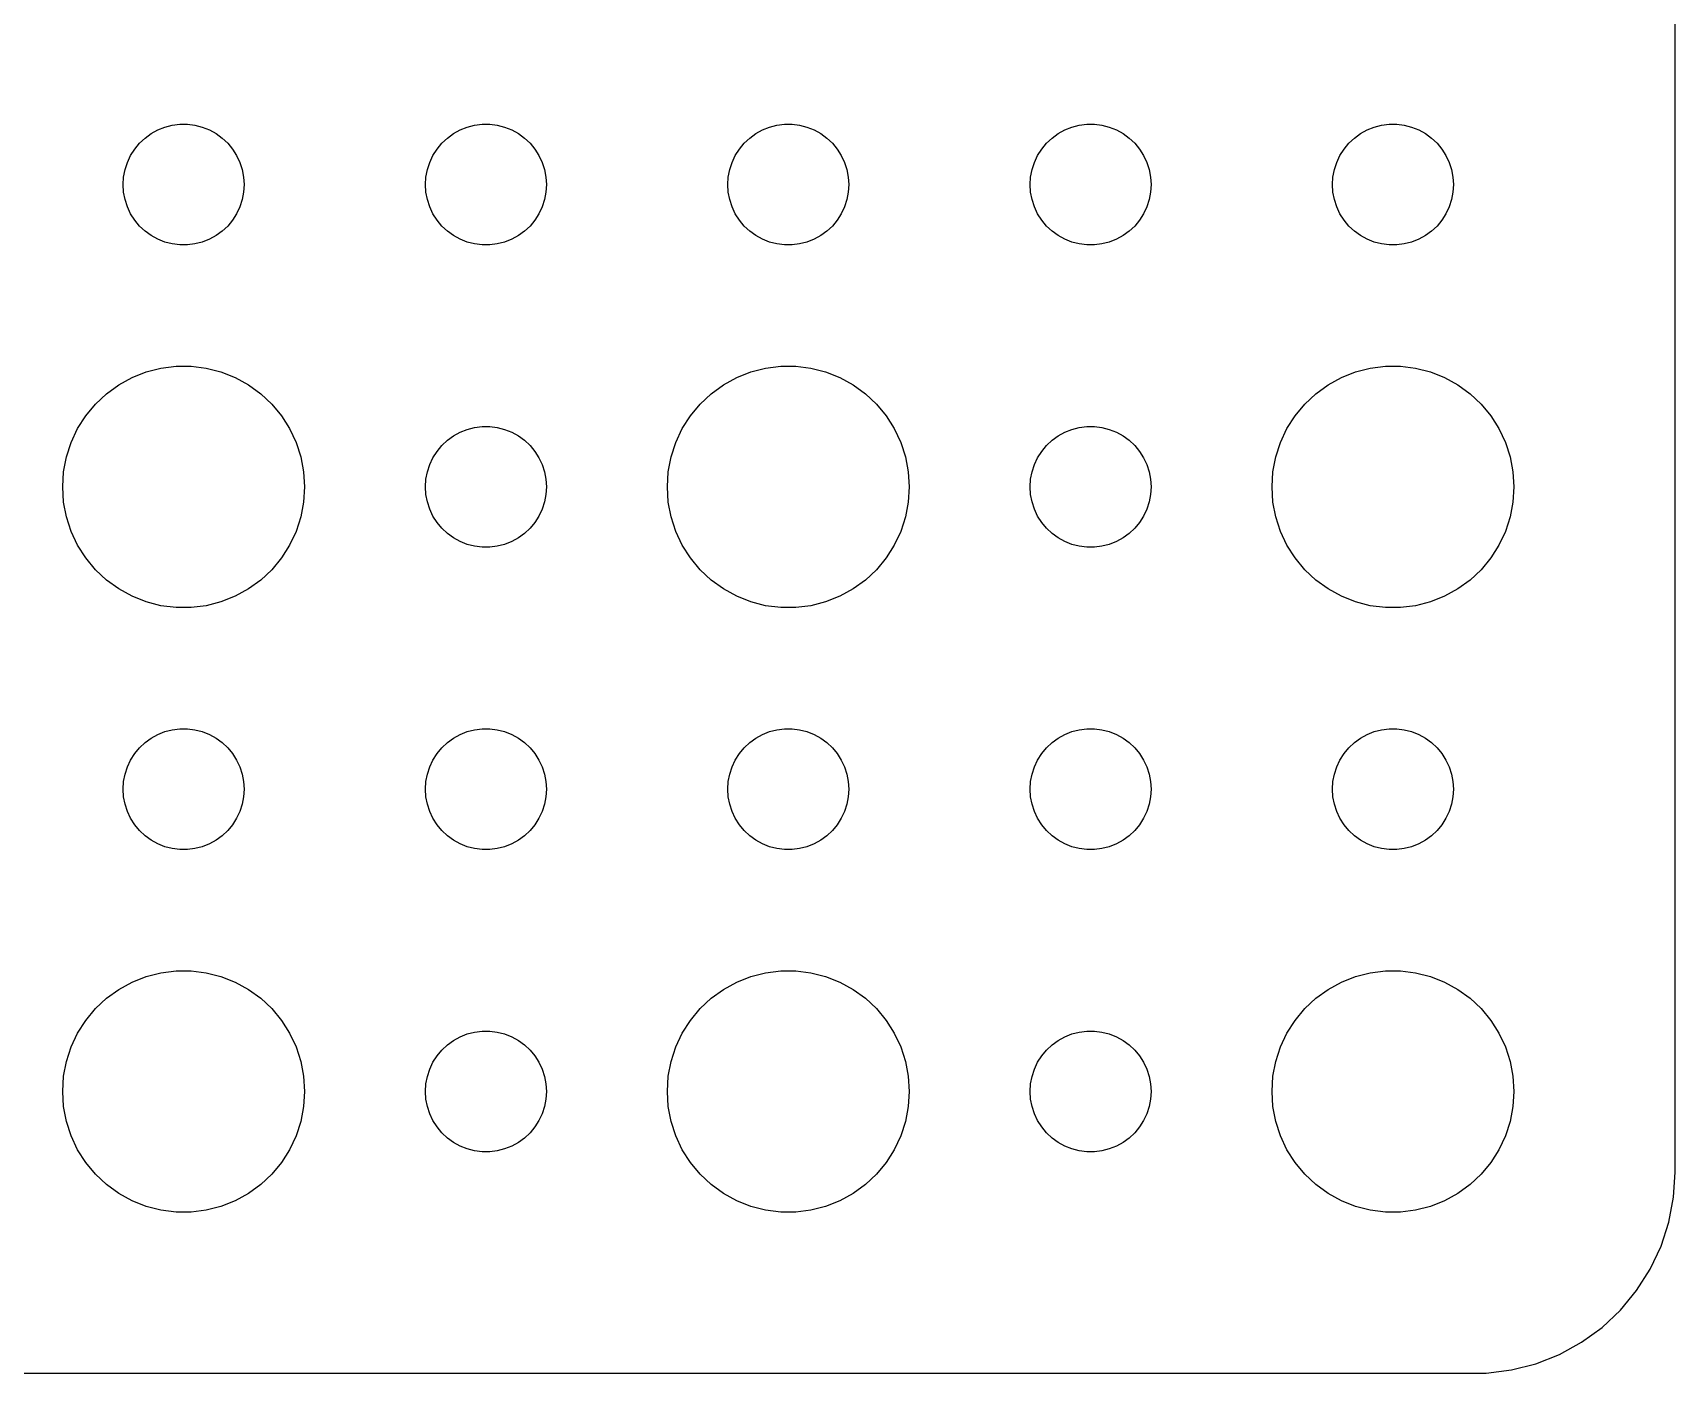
# Model space of a CAD drawing. Header units: metres. Extents: x -37 to 37, y 215 to 541.
# Drawn here: x -3.74 to 37, y 383.01 to 416.27 of the extents above; entities that cross this region are included whole.
import ezdxf

# ---------------------------------------------------------------- set-up
doc = ezdxf.new("R2010")
doc.units = ezdxf.units.M

msp = doc.modelspace()

# ---------------------------------------------------------------- linework, layer by layer
for p, q in [((37, 388), (37, 452)), ((-0.63866, 413.857), (-0.46352, 413.927)), ((-0.46352, 413.927), (-0.28107, 413.973)), ((-0.28107, 413.973), (-0.09418, 413.997)), ((-0.09418, 413.997), (0.09418, 413.997)), ((0.09418, 413.997), (0.28107, 413.973)), ((0.28107, 413.973), (0.46352, 413.927)), ((0.46352, 413.927), (0.63866, 413.857)), ((6.86133, 413.857), (7.03647, 413.927)), ((7.03647, 413.927), (7.21892, 413.973)), ((7.21892, 413.973), (7.40581, 413.997)), ((7.40581, 413.997), (7.59418, 413.997)), ((7.59418, 413.997), (7.78107, 413.973)), ((7.78107, 413.973), (7.96352, 413.927)), ((7.96352, 413.927), (8.13866, 413.857)), ((14.3613, 413.857), (14.5365, 413.927)), ((14.5365, 413.927), (14.7189, 413.973)), ((14.7189, 413.973), (14.9058, 413.997)), ((14.9058, 413.997), (15.0942, 413.997)), ((15.0942, 413.997), (15.2811, 413.973)), ((15.2811, 413.973), (15.4635, 413.927)), ((15.4635, 413.927), (15.6387, 413.857)), ((21.8613, 413.857), (22.0365, 413.927)), ((22.0365, 413.927), (22.2189, 413.973)), ((22.2189, 413.973), (22.4058, 413.997)), ((22.4058, 413.997), (22.5942, 413.997)), ((22.5942, 413.997), (22.7811, 413.973)), ((22.7811, 413.973), (22.9635, 413.927)), ((22.9635, 413.927), (23.1387, 413.857)), ((29.3613, 413.857), (29.5365, 413.927)), ((29.5365, 413.927), (29.7189, 413.973)), ((29.7189, 413.973), (29.9058, 413.997)), ((29.9058, 413.997), (30.0942, 413.997)), ((30.0942, 413.997), (30.2811, 413.973)), ((30.2811, 413.973), (30.4635, 413.927)), ((30.4635, 413.927), (30.6387, 413.857)), ((-1.21352, 413.382), (-1.09344, 413.527)), ((-1.09344, 413.527), (-0.95613, 413.656)), ((-0.95613, 413.656), (-0.80373, 413.766)), ((-0.80373, 413.766), (-0.63866, 413.857)), ((0.63866, 413.857), (0.80373, 413.766)), ((0.80373, 413.766), (0.95613, 413.656)), ((0.95613, 413.656), (1.09344, 413.527)), ((1.09344, 413.527), (1.21352, 413.382)), ((6.28647, 413.382), (6.40654, 413.527)), ((6.40654, 413.527), (6.54385, 413.656)), ((6.54385, 413.656), (6.69626, 413.766)), ((6.69626, 413.766), (6.86133, 413.857)), ((8.13866, 413.857), (8.30373, 413.766)), ((8.30373, 413.766), (8.45613, 413.656)), ((8.45613, 413.656), (8.59344, 413.527)), ((8.59344, 413.527), (8.71352, 413.382)), ((13.7865, 413.382), (13.9065, 413.527)), ((13.9065, 413.527), (14.0439, 413.656)), ((14.0439, 413.656), (14.1963, 413.766)), ((14.1963, 413.766), (14.3613, 413.857)), ((15.6387, 413.857), (15.8037, 413.766)), ((15.8037, 413.766), (15.9561, 413.656)), ((15.9561, 413.656), (16.0934, 413.527)), ((16.0934, 413.527), (16.2135, 413.382)), ((21.2865, 413.382), (21.4065, 413.527)), ((21.4065, 413.527), (21.5439, 413.656)), ((21.5439, 413.656), (21.6963, 413.766)), ((21.6963, 413.766), (21.8613, 413.857)), ((23.1387, 413.857), (23.3037, 413.766)), ((23.3037, 413.766), (23.4561, 413.656)), ((23.4561, 413.656), (23.5934, 413.527)), ((23.5934, 413.527), (23.7135, 413.382)), ((28.7865, 413.382), (28.9065, 413.527)), ((28.9065, 413.527), (29.0439, 413.656)), ((29.0439, 413.656), (29.1963, 413.766)), ((29.1963, 413.766), (29.3613, 413.857)), ((30.6387, 413.857), (30.8037, 413.766)), ((30.8037, 413.766), (30.9561, 413.656)), ((30.9561, 413.656), (31.0934, 413.527)), ((31.0934, 413.527), (31.2135, 413.382)), ((-1.39465, 413.052), (-1.31445, 413.223)), ((-1.31445, 413.223), (-1.21352, 413.382)), ((1.21352, 413.382), (1.31445, 413.223)), ((1.31445, 413.223), (1.39465, 413.052)), ((6.10533, 413.052), (6.18553, 413.223)), ((6.18553, 413.223), (6.28647, 413.382)), ((8.71352, 413.382), (8.81445, 413.223)), ((8.81445, 413.223), (8.89465, 413.052)), ((13.6053, 413.052), (13.6855, 413.223)), ((13.6855, 413.223), (13.7865, 413.382)), ((16.2135, 413.382), (16.3145, 413.223)), ((16.3145, 413.223), (16.3947, 413.052)), ((21.1053, 413.052), (21.1855, 413.223)), ((21.1855, 413.223), (21.2865, 413.382)), ((23.7135, 413.382), (23.8145, 413.223)), ((23.8145, 413.223), (23.8947, 413.052)), ((28.6053, 413.052), (28.6855, 413.223)), ((28.6855, 413.223), (28.7865, 413.382)), ((31.2135, 413.382), (31.3145, 413.223)), ((31.3145, 413.223), (31.3947, 413.052)), ((-1.48816, 412.688), (-1.45287, 412.873)), ((-1.45287, 412.873), (-1.39465, 413.052)), ((1.39465, 413.052), (1.45287, 412.873)), ((1.45287, 412.873), (1.48816, 412.688)), ((6.01183, 412.688), (6.04712, 412.873)), ((6.04712, 412.873), (6.10533, 413.052)), ((8.89465, 413.052), (8.95287, 412.873)), ((8.95287, 412.873), (8.98816, 412.688)), ((13.5118, 412.688), (13.5471, 412.873)), ((13.5471, 412.873), (13.6053, 413.052)), ((16.3947, 413.052), (16.4529, 412.873)), ((16.4529, 412.873), (16.4882, 412.688)), ((21.0118, 412.688), (21.0471, 412.873)), ((21.0471, 412.873), (21.1053, 413.052)), ((23.8947, 413.052), (23.9529, 412.873)), ((23.9529, 412.873), (23.9882, 412.688)), ((28.5118, 412.688), (28.5471, 412.873)), ((28.5471, 412.873), (28.6053, 413.052)), ((31.3947, 413.052), (31.4529, 412.873)), ((31.4529, 412.873), (31.4882, 412.688)), ((-1.5, 412.5), (-1.48816, 412.688)), ((-1.48816, 412.312), (-1.5, 412.5)), ((-1.45287, 412.127), (-1.48816, 412.312)), ((1.48816, 412.312), (1.45287, 412.127)), ((1.48816, 412.688), (1.5, 412.5)), ((1.5, 412.5), (1.48816, 412.312)), ((6, 412.5), (6.01183, 412.688)), ((6.01183, 412.312), (6, 412.5)), ((6.04712, 412.127), (6.01183, 412.312)), ((8.98816, 412.312), (8.95287, 412.127)), ((8.98816, 412.688), (9, 412.5)), ((9, 412.5), (8.98816, 412.312)), ((13.5, 412.5), (13.5118, 412.688)), ((13.5118, 412.312), (13.5, 412.5)), ((13.5471, 412.127), (13.5118, 412.312)), ((16.4882, 412.312), (16.4529, 412.127)), ((16.4882, 412.688), (16.5, 412.5)), ((16.5, 412.5), (16.4882, 412.312)), ((21, 412.5), (21.0118, 412.688)), ((21.0118, 412.312), (21, 412.5)), ((21.0471, 412.127), (21.0118, 412.312)), ((23.9882, 412.312), (23.9529, 412.127)), ((23.9882, 412.688), (24, 412.5)), ((24, 412.5), (23.9882, 412.312)), ((28.5, 412.5), (28.5118, 412.688)), ((28.5118, 412.312), (28.5, 412.5)), ((28.5471, 412.127), (28.5118, 412.312)), ((31.4882, 412.312), (31.4529, 412.127)), ((31.4882, 412.688), (31.5, 412.5)), ((31.5, 412.5), (31.4882, 412.312)), ((-1.39465, 411.948), (-1.45287, 412.127)), ((-1.31445, 411.777), (-1.39465, 411.948)), ((1.39465, 411.948), (1.31445, 411.777)), ((1.45287, 412.127), (1.39465, 411.948)), ((6.10533, 411.948), (6.04712, 412.127)), ((6.18553, 411.777), (6.10533, 411.948)), ((8.89465, 411.948), (8.81445, 411.777)), ((8.95287, 412.127), (8.89465, 411.948)), ((13.6053, 411.948), (13.5471, 412.127)), ((13.6855, 411.777), (13.6053, 411.948)), ((16.3947, 411.948), (16.3145, 411.777)), ((16.4529, 412.127), (16.3947, 411.948)), ((21.1053, 411.948), (21.0471, 412.127)), ((21.1855, 411.777), (21.1053, 411.948)), ((23.8947, 411.948), (23.8145, 411.777)), ((23.9529, 412.127), (23.8947, 411.948)), ((28.6053, 411.948), (28.5471, 412.127)), ((28.6855, 411.777), (28.6053, 411.948)), ((31.3947, 411.948), (31.3145, 411.777)), ((31.4529, 412.127), (31.3947, 411.948)), ((-1.21352, 411.618), (-1.31445, 411.777)), ((-1.09344, 411.473), (-1.21352, 411.618)), ((1.21352, 411.618), (1.09344, 411.473)), ((1.31445, 411.777), (1.21352, 411.618)), ((6.28647, 411.618), (6.18553, 411.777)), ((6.40654, 411.473), (6.28647, 411.618)), ((8.71352, 411.618), (8.59344, 411.473)), ((8.81445, 411.777), (8.71352, 411.618)), ((13.7865, 411.618), (13.6855, 411.777)), ((13.9065, 411.473), (13.7865, 411.618)), ((16.2135, 411.618), (16.0934, 411.473)), ((16.3145, 411.777), (16.2135, 411.618)), ((21.2865, 411.618), (21.1855, 411.777)), ((21.4065, 411.473), (21.2865, 411.618)), ((23.7135, 411.618), (23.5934, 411.473)), ((23.8145, 411.777), (23.7135, 411.618)), ((28.7865, 411.618), (28.6855, 411.777)), ((28.9065, 411.473), (28.7865, 411.618)), ((31.2135, 411.618), (31.0934, 411.473)), ((31.3145, 411.777), (31.2135, 411.618)), ((-0.95613, 411.344), (-1.09344, 411.473)), ((-0.80373, 411.234), (-0.95613, 411.344)), ((-0.63866, 411.143), (-0.80373, 411.234)), ((-0.46352, 411.073), (-0.63866, 411.143)), ((-0.28107, 411.027), (-0.46352, 411.073)), ((0.46352, 411.073), (0.28107, 411.027)), ((0.63866, 411.143), (0.46352, 411.073)), ((0.80373, 411.234), (0.63866, 411.143)), ((0.95613, 411.344), (0.80373, 411.234)), ((1.09344, 411.473), (0.95613, 411.344)), ((6.54385, 411.344), (6.40654, 411.473)), ((6.69626, 411.234), (6.54385, 411.344)), ((6.86133, 411.143), (6.69626, 411.234)), ((7.03647, 411.073), (6.86133, 411.143)), ((7.21892, 411.027), (7.03647, 411.073)), ((7.96352, 411.073), (7.78107, 411.027)), ((8.13866, 411.143), (7.96352, 411.073)), ((8.30373, 411.234), (8.13866, 411.143)), ((8.45613, 411.344), (8.30373, 411.234)), ((8.59344, 411.473), (8.45613, 411.344)), ((14.0439, 411.344), (13.9065, 411.473)), ((14.1963, 411.234), (14.0439, 411.344)), ((14.3613, 411.143), (14.1963, 411.234)), ((14.5365, 411.073), (14.3613, 411.143)), ((14.7189, 411.027), (14.5365, 411.073)), ((15.4635, 411.073), (15.2811, 411.027)), ((15.6387, 411.143), (15.4635, 411.073)), ((15.8037, 411.234), (15.6387, 411.143)), ((15.9561, 411.344), (15.8037, 411.234)), ((16.0934, 411.473), (15.9561, 411.344)), ((21.5439, 411.344), (21.4065, 411.473)), ((21.6963, 411.234), (21.5439, 411.344)), ((21.8613, 411.143), (21.6963, 411.234)), ((22.0365, 411.073), (21.8613, 411.143)), ((22.2189, 411.027), (22.0365, 411.073)), ((22.9635, 411.073), (22.7811, 411.027)), ((23.1387, 411.143), (22.9635, 411.073)), ((23.3037, 411.234), (23.1387, 411.143)), ((23.4561, 411.344), (23.3037, 411.234)), ((23.5934, 411.473), (23.4561, 411.344)), ((29.0439, 411.344), (28.9065, 411.473)), ((29.1963, 411.234), (29.0439, 411.344)), ((29.3613, 411.143), (29.1963, 411.234)), ((29.5365, 411.073), (29.3613, 411.143)), ((29.7189, 411.027), (29.5365, 411.073)), ((30.4635, 411.073), (30.2811, 411.027)), ((30.6387, 411.143), (30.4635, 411.073)), ((30.8037, 411.234), (30.6387, 411.143)), ((30.9561, 411.344), (30.8037, 411.234)), ((31.0934, 411.473), (30.9561, 411.344)), ((-0.09418, 411.003), (-0.28107, 411.027)), ((0.09418, 411.003), (-0.09418, 411.003)), ((0.28107, 411.027), (0.09418, 411.003)), ((7.40581, 411.003), (7.21892, 411.027)), ((7.59418, 411.003), (7.40581, 411.003)), ((7.78107, 411.027), (7.59418, 411.003)), ((14.9058, 411.003), (14.7189, 411.027)), ((15.0942, 411.003), (14.9058, 411.003)), ((15.2811, 411.027), (15.0942, 411.003)), ((22.4058, 411.003), (22.2189, 411.027)), ((22.5942, 411.003), (22.4058, 411.003)), ((22.7811, 411.027), (22.5942, 411.003)), ((29.9058, 411.003), (29.7189, 411.027)), ((30.0942, 411.003), (29.9058, 411.003)), ((30.2811, 411.027), (30.0942, 411.003)), ((-1.27733, 407.714), (-0.92705, 407.853)), ((-0.92705, 407.853), (-0.56213, 407.947)), ((-0.56213, 407.947), (-0.18837, 407.994)), ((-0.18837, 407.994), (0.18837, 407.994)), ((0.18837, 407.994), (0.56213, 407.947)), ((0.56213, 407.947), (0.92705, 407.853)), ((0.92705, 407.853), (1.27733, 407.714)), ((13.7227, 407.714), (14.0729, 407.853)), ((14.0729, 407.853), (14.4379, 407.947)), ((14.4379, 407.947), (14.8116, 407.994)), ((14.8116, 407.994), (15.1884, 407.994)), ((15.1884, 407.994), (15.5621, 407.947)), ((15.5621, 407.947), (15.927, 407.853)), ((15.927, 407.853), (16.2773, 407.714)), ((28.7227, 407.714), (29.0729, 407.853)), ((29.0729, 407.853), (29.4379, 407.947)), ((29.4379, 407.947), (29.8116, 407.994)), ((29.8116, 407.994), (30.1884, 407.994)), ((30.1884, 407.994), (30.5621, 407.947)), ((30.5621, 407.947), (30.927, 407.853)), ((30.927, 407.853), (31.2773, 407.714)), ((-1.91226, 407.312), (-1.60747, 407.533)), ((-1.60747, 407.533), (-1.27733, 407.714)), ((1.27733, 407.714), (1.60747, 407.533)), ((1.60747, 407.533), (1.91226, 407.312)), ((13.0877, 407.312), (13.3925, 407.533)), ((13.3925, 407.533), (13.7227, 407.714)), ((16.2773, 407.714), (16.6075, 407.533)), ((16.6075, 407.533), (16.9123, 407.312)), ((28.0877, 407.312), (28.3925, 407.533)), ((28.3925, 407.533), (28.7227, 407.714)), ((31.2773, 407.714), (31.6075, 407.533)), ((31.6075, 407.533), (31.9123, 407.312)), ((-2.42705, 406.763), (-2.1869, 407.054)), ((-2.1869, 407.054), (-1.91226, 407.312)), ((1.91226, 407.312), (2.1869, 407.054)), ((2.1869, 407.054), (2.42705, 406.763)), ((12.5729, 406.763), (12.8131, 407.054)), ((12.8131, 407.054), (13.0877, 407.312)), ((16.9123, 407.312), (17.1869, 407.054)), ((17.1869, 407.054), (17.427, 406.763)), ((27.5729, 406.763), (27.8131, 407.054)), ((27.8131, 407.054), (28.0877, 407.312)), ((31.9123, 407.312), (32.1869, 407.054)), ((32.1869, 407.054), (32.427, 406.763)), ((-2.62891, 406.445), (-2.42705, 406.763)), ((2.42705, 406.763), (2.62891, 406.445)), ((12.3711, 406.445), (12.5729, 406.763)), ((17.427, 406.763), (17.6289, 406.445)), ((27.3711, 406.445), (27.5729, 406.763)), ((32.427, 406.763), (32.6289, 406.445)), ((-2.78932, 406.104), (-2.62891, 406.445)), ((2.62891, 406.445), (2.78932, 406.104)), ((6.54385, 406.156), (6.69626, 406.266)), ((6.69626, 406.266), (6.86133, 406.357)), ((6.86133, 406.357), (7.03647, 406.427)), ((7.03647, 406.427), (7.21892, 406.473)), ((7.21892, 406.473), (7.40581, 406.497)), ((7.40581, 406.497), (7.59418, 406.497)), ((7.59418, 406.497), (7.78107, 406.473)), ((7.78107, 406.473), (7.96352, 406.427)), ((7.96352, 406.427), (8.13866, 406.357)), ((8.13866, 406.357), (8.30373, 406.266)), ((8.30373, 406.266), (8.45613, 406.156)), ((12.2107, 406.104), (12.3711, 406.445)), ((17.6289, 406.445), (17.7893, 406.104)), ((21.5439, 406.156), (21.6963, 406.266)), ((21.6963, 406.266), (21.8613, 406.357)), ((21.8613, 406.357), (22.0365, 406.427)), ((22.0365, 406.427), (22.2189, 406.473)), ((22.2189, 406.473), (22.4058, 406.497)), ((22.4058, 406.497), (22.5942, 406.497)), ((22.5942, 406.497), (22.7811, 406.473)), ((22.7811, 406.473), (22.9635, 406.427)), ((22.9635, 406.427), (23.1387, 406.357)), ((23.1387, 406.357), (23.3037, 406.266)), ((23.3037, 406.266), (23.4561, 406.156)), ((27.2107, 406.104), (27.3711, 406.445)), ((32.6289, 406.445), (32.7893, 406.104)), ((-2.90575, 405.746), (-2.78932, 406.104)), ((2.78932, 406.104), (2.90575, 405.746)), ((6.18553, 405.723), (6.28647, 405.882)), ((6.28647, 405.882), (6.40654, 406.027)), ((6.40654, 406.027), (6.54385, 406.156)), ((8.45613, 406.156), (8.59344, 406.027)), ((8.59344, 406.027), (8.71352, 405.882)), ((8.71352, 405.882), (8.81445, 405.723)), ((12.0942, 405.746), (12.2107, 406.104)), ((17.7893, 406.104), (17.9057, 405.746)), ((21.1855, 405.723), (21.2865, 405.882)), ((21.2865, 405.882), (21.4065, 406.027)), ((21.4065, 406.027), (21.5439, 406.156)), ((23.4561, 406.156), (23.5934, 406.027)), ((23.5934, 406.027), (23.7135, 405.882)), ((23.7135, 405.882), (23.8145, 405.723)), ((27.0942, 405.746), (27.2107, 406.104)), ((32.7893, 406.104), (32.9057, 405.746)), ((-3, 405), (-2.97633, 405.376)), ((-2.97633, 405.376), (-2.90575, 405.746)), ((2.90575, 405.746), (2.97633, 405.376)), ((2.97633, 405.376), (3, 405)), ((6.01183, 405.188), (6.04712, 405.373)), ((6.04712, 405.373), (6.10533, 405.552)), ((6.10533, 405.552), (6.18553, 405.723)), ((8.81445, 405.723), (8.89465, 405.552)), ((8.89465, 405.552), (8.95287, 405.373)), ((8.95287, 405.373), (8.98816, 405.188)), ((12, 405), (12.0237, 405.376)), ((12.0237, 405.376), (12.0942, 405.746)), ((17.9057, 405.746), (17.9763, 405.376)), ((17.9763, 405.376), (18, 405)), ((21.0118, 405.188), (21.0471, 405.373)), ((21.0471, 405.373), (21.1053, 405.552)), ((21.1053, 405.552), (21.1855, 405.723)), ((23.8145, 405.723), (23.8947, 405.552)), ((23.8947, 405.552), (23.9529, 405.373)), ((23.9529, 405.373), (23.9882, 405.188)), ((27, 405), (27.0237, 405.376)), ((27.0237, 405.376), (27.0942, 405.746)), ((32.9057, 405.746), (32.9763, 405.376)), ((32.9763, 405.376), (33, 405)), ((-2.97633, 404.624), (-3, 405)), ((3, 405), (2.97633, 404.624)), ((6, 405), (6.01183, 405.188)), ((6.01183, 404.812), (6, 405)), ((8.98816, 405.188), (9, 405)), ((9, 405), (8.98816, 404.812)), ((12.0237, 404.624), (12, 405)), ((18, 405), (17.9763, 404.624)), ((21, 405), (21.0118, 405.188)), ((21.0118, 404.812), (21, 405)), ((23.9882, 405.188), (24, 405)), ((24, 405), (23.9882, 404.812)), ((27.0237, 404.624), (27, 405)), ((33, 405), (32.9763, 404.624)), ((-2.90575, 404.254), (-2.97633, 404.624)), ((2.97633, 404.624), (2.90575, 404.254)), ((6.04712, 404.627), (6.01183, 404.812)), ((6.10533, 404.448), (6.04712, 404.627)), ((8.95287, 404.627), (8.89465, 404.448)), ((8.98816, 404.812), (8.95287, 404.627)), ((12.0942, 404.254), (12.0237, 404.624)), ((17.9763, 404.624), (17.9057, 404.254)), ((21.0471, 404.627), (21.0118, 404.812)), ((21.1053, 404.448), (21.0471, 404.627)), ((23.9529, 404.627), (23.8947, 404.448)), ((23.9882, 404.812), (23.9529, 404.627)), ((27.0942, 404.254), (27.0237, 404.624)), ((32.9763, 404.624), (32.9057, 404.254)), ((-2.78932, 403.896), (-2.90575, 404.254)), ((2.90575, 404.254), (2.78932, 403.896)), ((6.18553, 404.277), (6.10533, 404.448)), ((6.28647, 404.118), (6.18553, 404.277)), ((8.81445, 404.277), (8.71352, 404.118)), ((8.89465, 404.448), (8.81445, 404.277)), ((12.2107, 403.896), (12.0942, 404.254)), ((17.9057, 404.254), (17.7893, 403.896)), ((21.1855, 404.277), (21.1053, 404.448)), ((21.2865, 404.118), (21.1855, 404.277)), ((23.8145, 404.277), (23.7135, 404.118)), ((23.8947, 404.448), (23.8145, 404.277)), ((27.2107, 403.896), (27.0942, 404.254)), ((32.9057, 404.254), (32.7893, 403.896)), ((-2.62891, 403.555), (-2.78932, 403.896)), ((2.78932, 403.896), (2.62891, 403.555)), ((6.40654, 403.973), (6.28647, 404.118)), ((6.54385, 403.844), (6.40654, 403.973)), ((6.69626, 403.734), (6.54385, 403.844)), ((6.86133, 403.643), (6.69626, 403.734)), ((8.30373, 403.734), (8.13866, 403.643)), ((8.45613, 403.844), (8.30373, 403.734)), ((8.59344, 403.973), (8.45613, 403.844)), ((8.71352, 404.118), (8.59344, 403.973)), ((12.3711, 403.555), (12.2107, 403.896)), ((17.7893, 403.896), (17.6289, 403.555)), ((21.4065, 403.973), (21.2865, 404.118)), ((21.5439, 403.844), (21.4065, 403.973)), ((21.6963, 403.734), (21.5439, 403.844)), ((21.8613, 403.643), (21.6963, 403.734)), ((23.3037, 403.734), (23.1387, 403.643)), ((23.4561, 403.844), (23.3037, 403.734)), ((23.5934, 403.973), (23.4561, 403.844)), ((23.7135, 404.118), (23.5934, 403.973)), ((27.3711, 403.555), (27.2107, 403.896)), ((32.7893, 403.896), (32.6289, 403.555)), ((-2.42705, 403.237), (-2.62891, 403.555)), ((2.62891, 403.555), (2.42705, 403.237)), ((7.03647, 403.573), (6.86133, 403.643)), ((7.21892, 403.527), (7.03647, 403.573)), ((7.40581, 403.503), (7.21892, 403.527)), ((7.59418, 403.503), (7.40581, 403.503)), ((7.78107, 403.527), (7.59418, 403.503)), ((7.96352, 403.573), (7.78107, 403.527)), ((8.13866, 403.643), (7.96352, 403.573)), ((12.5729, 403.237), (12.3711, 403.555)), ((17.6289, 403.555), (17.427, 403.237)), ((22.0365, 403.573), (21.8613, 403.643)), ((22.2189, 403.527), (22.0365, 403.573)), ((22.4058, 403.503), (22.2189, 403.527)), ((22.5942, 403.503), (22.4058, 403.503)), ((22.7811, 403.527), (22.5942, 403.503)), ((22.9635, 403.573), (22.7811, 403.527)), ((23.1387, 403.643), (22.9635, 403.573)), ((27.5729, 403.237), (27.3711, 403.555)), ((32.6289, 403.555), (32.427, 403.237)), ((-2.1869, 402.946), (-2.42705, 403.237)), ((-1.91226, 402.688), (-2.1869, 402.946)), ((2.1869, 402.946), (1.91226, 402.688)), ((2.42705, 403.237), (2.1869, 402.946)), ((12.8131, 402.946), (12.5729, 403.237)), ((13.0877, 402.688), (12.8131, 402.946)), ((17.1869, 402.946), (16.9123, 402.688)), ((17.427, 403.237), (17.1869, 402.946)), ((27.8131, 402.946), (27.5729, 403.237)), ((28.0877, 402.688), (27.8131, 402.946)), ((32.1869, 402.946), (31.9123, 402.688)), ((32.427, 403.237), (32.1869, 402.946)), ((-1.60747, 402.467), (-1.91226, 402.688)), ((1.91226, 402.688), (1.60747, 402.467)), ((13.3925, 402.467), (13.0877, 402.688)), ((16.9123, 402.688), (16.6075, 402.467)), ((28.3925, 402.467), (28.0877, 402.688)), ((31.9123, 402.688), (31.6075, 402.467)), ((-1.27733, 402.286), (-1.60747, 402.467)), ((-0.92705, 402.147), (-1.27733, 402.286)), ((-0.56213, 402.053), (-0.92705, 402.147)), ((0.92705, 402.147), (0.56213, 402.053)), ((1.27733, 402.286), (0.92705, 402.147)), ((1.60747, 402.467), (1.27733, 402.286)), ((13.7227, 402.286), (13.3925, 402.467)), ((14.0729, 402.147), (13.7227, 402.286)), ((14.4379, 402.053), (14.0729, 402.147)), ((15.927, 402.147), (15.5621, 402.053)), ((16.2773, 402.286), (15.927, 402.147)), ((16.6075, 402.467), (16.2773, 402.286)), ((28.7227, 402.286), (28.3925, 402.467)), ((29.0729, 402.147), (28.7227, 402.286)), ((29.4379, 402.053), (29.0729, 402.147)), ((30.927, 402.147), (30.5621, 402.053)), ((31.2773, 402.286), (30.927, 402.147)), ((31.6075, 402.467), (31.2773, 402.286)), ((-0.18837, 402.006), (-0.56213, 402.053)), ((0.18837, 402.006), (-0.18837, 402.006)), ((0.56213, 402.053), (0.18837, 402.006)), ((14.8116, 402.006), (14.4379, 402.053)), ((15.1884, 402.006), (14.8116, 402.006)), ((15.5621, 402.053), (15.1884, 402.006)), ((29.8116, 402.006), (29.4379, 402.053)), ((30.1884, 402.006), (29.8116, 402.006)), ((30.5621, 402.053), (30.1884, 402.006)), ((-0.80373, 398.766), (-0.63866, 398.857)), ((-0.63866, 398.857), (-0.46352, 398.927)), ((-0.46352, 398.927), (-0.28107, 398.973)), ((-0.28107, 398.973), (-0.09418, 398.997)), ((-0.09418, 398.997), (0.09418, 398.997)), ((0.09418, 398.997), (0.28107, 398.973)), ((0.28107, 398.973), (0.46352, 398.927)), ((0.46352, 398.927), (0.63866, 398.857)), ((0.63866, 398.857), (0.80373, 398.766)), ((6.69626, 398.766), (6.86133, 398.857)), ((6.86133, 398.857), (7.03647, 398.927)), ((7.03647, 398.927), (7.21892, 398.973)), ((7.21892, 398.973), (7.40581, 398.997)), ((7.40581, 398.997), (7.59418, 398.997)), ((7.59418, 398.997), (7.78107, 398.973)), ((7.78107, 398.973), (7.96352, 398.927)), ((7.96352, 398.927), (8.13866, 398.857)), ((8.13866, 398.857), (8.30373, 398.766)), ((14.1963, 398.766), (14.3613, 398.857)), ((14.3613, 398.857), (14.5365, 398.927)), ((14.5365, 398.927), (14.7189, 398.973)), ((14.7189, 398.973), (14.9058, 398.997)), ((14.9058, 398.997), (15.0942, 398.997)), ((15.0942, 398.997), (15.2811, 398.973)), ((15.2811, 398.973), (15.4635, 398.927)), ((15.4635, 398.927), (15.6387, 398.857)), ((15.6387, 398.857), (15.8037, 398.766)), ((21.6963, 398.766), (21.8613, 398.857)), ((21.8613, 398.857), (22.0365, 398.927)), ((22.0365, 398.927), (22.2189, 398.973)), ((22.2189, 398.973), (22.4058, 398.997)), ((22.4058, 398.997), (22.5942, 398.997)), ((22.5942, 398.997), (22.7811, 398.973)), ((22.7811, 398.973), (22.9635, 398.927)), ((22.9635, 398.927), (23.1387, 398.857)), ((23.1387, 398.857), (23.3037, 398.766)), ((29.1963, 398.766), (29.3613, 398.857)), ((29.3613, 398.857), (29.5365, 398.927)), ((29.5365, 398.927), (29.7189, 398.973)), ((29.7189, 398.973), (29.9058, 398.997)), ((29.9058, 398.997), (30.0942, 398.997)), ((30.0942, 398.997), (30.2811, 398.973)), ((30.2811, 398.973), (30.4635, 398.927)), ((30.4635, 398.927), (30.6387, 398.857)), ((30.6387, 398.857), (30.8037, 398.766)), ((-1.21352, 398.382), (-1.09344, 398.527)), ((-1.09344, 398.527), (-0.95613, 398.656)), ((-0.95613, 398.656), (-0.80373, 398.766)), ((0.80373, 398.766), (0.95613, 398.656)), ((0.95613, 398.656), (1.09344, 398.527)), ((1.09344, 398.527), (1.21352, 398.382)), ((6.28647, 398.382), (6.40654, 398.527)), ((6.40654, 398.527), (6.54385, 398.656)), ((6.54385, 398.656), (6.69626, 398.766)), ((8.30373, 398.766), (8.45613, 398.656)), ((8.45613, 398.656), (8.59344, 398.527)), ((8.59344, 398.527), (8.71352, 398.382)), ((13.7865, 398.382), (13.9065, 398.527)), ((13.9065, 398.527), (14.0439, 398.656)), ((14.0439, 398.656), (14.1963, 398.766)), ((15.8037, 398.766), (15.9561, 398.656)), ((15.9561, 398.656), (16.0934, 398.527)), ((16.0934, 398.527), (16.2135, 398.382)), ((21.2865, 398.382), (21.4065, 398.527)), ((21.4065, 398.527), (21.5439, 398.656)), ((21.5439, 398.656), (21.6963, 398.766)), ((23.3037, 398.766), (23.4561, 398.656)), ((23.4561, 398.656), (23.5934, 398.527)), ((23.5934, 398.527), (23.7135, 398.382)), ((28.7865, 398.382), (28.9065, 398.527)), ((28.9065, 398.527), (29.0439, 398.656)), ((29.0439, 398.656), (29.1963, 398.766)), ((30.8037, 398.766), (30.9561, 398.656)), ((30.9561, 398.656), (31.0934, 398.527)), ((31.0934, 398.527), (31.2135, 398.382)), ((-1.45287, 397.873), (-1.39465, 398.052)), ((-1.39465, 398.052), (-1.31445, 398.223)), ((-1.31445, 398.223), (-1.21352, 398.382)), ((1.21352, 398.382), (1.31445, 398.223)), ((1.31445, 398.223), (1.39465, 398.052)), ((1.39465, 398.052), (1.45287, 397.873)), ((6.04712, 397.873), (6.10533, 398.052)), ((6.10533, 398.052), (6.18553, 398.223)), ((6.18553, 398.223), (6.28647, 398.382)), ((8.71352, 398.382), (8.81445, 398.223)), ((8.81445, 398.223), (8.89465, 398.052)), ((8.89465, 398.052), (8.95287, 397.873)), ((13.5471, 397.873), (13.6053, 398.052)), ((13.6053, 398.052), (13.6855, 398.223)), ((13.6855, 398.223), (13.7865, 398.382)), ((16.2135, 398.382), (16.3145, 398.223)), ((16.3145, 398.223), (16.3947, 398.052)), ((16.3947, 398.052), (16.4529, 397.873)), ((21.0471, 397.873), (21.1053, 398.052)), ((21.1053, 398.052), (21.1855, 398.223)), ((21.1855, 398.223), (21.2865, 398.382)), ((23.7135, 398.382), (23.8145, 398.223)), ((23.8145, 398.223), (23.8947, 398.052)), ((23.8947, 398.052), (23.9529, 397.873)), ((28.5471, 397.873), (28.6053, 398.052)), ((28.6053, 398.052), (28.6855, 398.223)), ((28.6855, 398.223), (28.7865, 398.382)), ((31.2135, 398.382), (31.3145, 398.223)), ((31.3145, 398.223), (31.3947, 398.052)), ((31.3947, 398.052), (31.4529, 397.873)), ((-1.5, 397.5), (-1.48816, 397.688)), ((-1.48816, 397.688), (-1.45287, 397.873)), ((1.45287, 397.873), (1.48816, 397.688)), ((1.48816, 397.688), (1.5, 397.5)), ((6, 397.5), (6.01183, 397.688)), ((6.01183, 397.688), (6.04712, 397.873)), ((8.95287, 397.873), (8.98816, 397.688)), ((8.98816, 397.688), (9, 397.5)), ((13.5, 397.5), (13.5118, 397.688)), ((13.5118, 397.688), (13.5471, 397.873)), ((16.4529, 397.873), (16.4882, 397.688)), ((16.4882, 397.688), (16.5, 397.5)), ((21, 397.5), (21.0118, 397.688)), ((21.0118, 397.688), (21.0471, 397.873)), ((23.9529, 397.873), (23.9882, 397.688)), ((23.9882, 397.688), (24, 397.5)), ((28.5, 397.5), (28.5118, 397.688)), ((28.5118, 397.688), (28.5471, 397.873)), ((31.4529, 397.873), (31.4882, 397.688)), ((31.4882, 397.688), (31.5, 397.5)), ((-1.48816, 397.312), (-1.5, 397.5)), ((-1.45287, 397.127), (-1.48816, 397.312)), ((1.48816, 397.312), (1.45287, 397.127)), ((1.5, 397.5), (1.48816, 397.312)), ((6.01183, 397.312), (6, 397.5)), ((6.04712, 397.127), (6.01183, 397.312)), ((8.98816, 397.312), (8.95287, 397.127)), ((9, 397.5), (8.98816, 397.312)), ((13.5118, 397.312), (13.5, 397.5)), ((13.5471, 397.127), (13.5118, 397.312)), ((16.4882, 397.312), (16.4529, 397.127)), ((16.5, 397.5), (16.4882, 397.312)), ((21.0118, 397.312), (21, 397.5)), ((21.0471, 397.127), (21.0118, 397.312)), ((23.9882, 397.312), (23.9529, 397.127)), ((24, 397.5), (23.9882, 397.312)), ((28.5118, 397.312), (28.5, 397.5)), ((28.5471, 397.127), (28.5118, 397.312)), ((31.4882, 397.312), (31.4529, 397.127)), ((31.5, 397.5), (31.4882, 397.312)), ((-1.39465, 396.948), (-1.45287, 397.127)), ((-1.31445, 396.777), (-1.39465, 396.948)), ((1.39465, 396.948), (1.31445, 396.777)), ((1.45287, 397.127), (1.39465, 396.948)), ((6.10533, 396.948), (6.04712, 397.127)), ((6.18553, 396.777), (6.10533, 396.948)), ((8.89465, 396.948), (8.81445, 396.777)), ((8.95287, 397.127), (8.89465, 396.948)), ((13.6053, 396.948), (13.5471, 397.127)), ((13.6855, 396.777), (13.6053, 396.948)), ((16.3947, 396.948), (16.3145, 396.777)), ((16.4529, 397.127), (16.3947, 396.948)), ((21.1053, 396.948), (21.0471, 397.127)), ((21.1855, 396.777), (21.1053, 396.948)), ((23.8947, 396.948), (23.8145, 396.777)), ((23.9529, 397.127), (23.8947, 396.948)), ((28.6053, 396.948), (28.5471, 397.127)), ((28.6855, 396.777), (28.6053, 396.948)), ((31.3947, 396.948), (31.3145, 396.777)), ((31.4529, 397.127), (31.3947, 396.948)), ((-1.21352, 396.618), (-1.31445, 396.777)), ((-1.09344, 396.473), (-1.21352, 396.618)), ((-0.95613, 396.344), (-1.09344, 396.473)), ((1.09344, 396.473), (0.95613, 396.344)), ((1.21352, 396.618), (1.09344, 396.473)), ((1.31445, 396.777), (1.21352, 396.618)), ((6.28647, 396.618), (6.18553, 396.777)), ((6.40654, 396.473), (6.28647, 396.618)), ((6.54385, 396.344), (6.40654, 396.473)), ((8.59344, 396.473), (8.45613, 396.344)), ((8.71352, 396.618), (8.59344, 396.473)), ((8.81445, 396.777), (8.71352, 396.618)), ((13.7865, 396.618), (13.6855, 396.777)), ((13.9065, 396.473), (13.7865, 396.618)), ((14.0439, 396.344), (13.9065, 396.473)), ((16.0934, 396.473), (15.9561, 396.344)), ((16.2135, 396.618), (16.0934, 396.473)), ((16.3145, 396.777), (16.2135, 396.618)), ((21.2865, 396.618), (21.1855, 396.777)), ((21.4065, 396.473), (21.2865, 396.618)), ((21.5439, 396.344), (21.4065, 396.473)), ((23.5934, 396.473), (23.4561, 396.344)), ((23.7135, 396.618), (23.5934, 396.473)), ((23.8145, 396.777), (23.7135, 396.618)), ((28.7865, 396.618), (28.6855, 396.777)), ((28.9065, 396.473), (28.7865, 396.618)), ((29.0439, 396.344), (28.9065, 396.473)), ((31.0934, 396.473), (30.9561, 396.344)), ((31.2135, 396.618), (31.0934, 396.473)), ((31.3145, 396.777), (31.2135, 396.618)), ((-0.80373, 396.234), (-0.95613, 396.344)), ((-0.63866, 396.143), (-0.80373, 396.234)), ((-0.46352, 396.073), (-0.63866, 396.143)), ((-0.28107, 396.027), (-0.46352, 396.073)), ((-0.09418, 396.003), (-0.28107, 396.027)), ((0.09418, 396.003), (-0.09418, 396.003)), ((0.28107, 396.027), (0.09418, 396.003)), ((0.46352, 396.073), (0.28107, 396.027)), ((0.63866, 396.143), (0.46352, 396.073)), ((0.80373, 396.234), (0.63866, 396.143)), ((0.95613, 396.344), (0.80373, 396.234)), ((6.69626, 396.234), (6.54385, 396.344)), ((6.86133, 396.143), (6.69626, 396.234)), ((7.03647, 396.073), (6.86133, 396.143)), ((7.21892, 396.027), (7.03647, 396.073)), ((7.40581, 396.003), (7.21892, 396.027)), ((7.59418, 396.003), (7.40581, 396.003)), ((7.78107, 396.027), (7.59418, 396.003)), ((7.96352, 396.073), (7.78107, 396.027)), ((8.13866, 396.143), (7.96352, 396.073)), ((8.30373, 396.234), (8.13866, 396.143)), ((8.45613, 396.344), (8.30373, 396.234)), ((14.1963, 396.234), (14.0439, 396.344)), ((14.3613, 396.143), (14.1963, 396.234)), ((14.5365, 396.073), (14.3613, 396.143)), ((14.7189, 396.027), (14.5365, 396.073)), ((14.9058, 396.003), (14.7189, 396.027)), ((15.0942, 396.003), (14.9058, 396.003)), ((15.2811, 396.027), (15.0942, 396.003)), ((15.4635, 396.073), (15.2811, 396.027)), ((15.6387, 396.143), (15.4635, 396.073)), ((15.8037, 396.234), (15.6387, 396.143)), ((15.9561, 396.344), (15.8037, 396.234)), ((21.6963, 396.234), (21.5439, 396.344)), ((21.8613, 396.143), (21.6963, 396.234)), ((22.0365, 396.073), (21.8613, 396.143)), ((22.2189, 396.027), (22.0365, 396.073)), ((22.4058, 396.003), (22.2189, 396.027)), ((22.5942, 396.003), (22.4058, 396.003)), ((22.7811, 396.027), (22.5942, 396.003)), ((22.9635, 396.073), (22.7811, 396.027)), ((23.1387, 396.143), (22.9635, 396.073)), ((23.3037, 396.234), (23.1387, 396.143)), ((23.4561, 396.344), (23.3037, 396.234)), ((29.1963, 396.234), (29.0439, 396.344)), ((29.3613, 396.143), (29.1963, 396.234)), ((29.5365, 396.073), (29.3613, 396.143)), ((29.7189, 396.027), (29.5365, 396.073)), ((29.9058, 396.003), (29.7189, 396.027)), ((30.0942, 396.003), (29.9058, 396.003)), ((30.2811, 396.027), (30.0942, 396.003)), ((30.4635, 396.073), (30.2811, 396.027)), ((30.6387, 396.143), (30.4635, 396.073)), ((30.8037, 396.234), (30.6387, 396.143)), ((30.9561, 396.344), (30.8037, 396.234)), ((-1.27733, 392.714), (-0.92705, 392.853)), ((-0.92705, 392.853), (-0.56213, 392.947)), ((-0.56213, 392.947), (-0.18837, 392.994)), ((-0.18837, 392.994), (0.18837, 392.994)), ((0.18837, 392.994), (0.56213, 392.947)), ((0.56213, 392.947), (0.92705, 392.853)), ((0.92705, 392.853), (1.27733, 392.714)), ((13.7227, 392.714), (14.0729, 392.853)), ((14.0729, 392.853), (14.4379, 392.947)), ((14.4379, 392.947), (14.8116, 392.994)), ((14.8116, 392.994), (15.1884, 392.994)), ((15.1884, 392.994), (15.5621, 392.947)), ((15.5621, 392.947), (15.927, 392.853)), ((15.927, 392.853), (16.2773, 392.714)), ((28.7227, 392.714), (29.0729, 392.853)), ((29.0729, 392.853), (29.4379, 392.947)), ((29.4379, 392.947), (29.8116, 392.994)), ((29.8116, 392.994), (30.1884, 392.994)), ((30.1884, 392.994), (30.5621, 392.947)), ((30.5621, 392.947), (30.927, 392.853)), ((30.927, 392.853), (31.2773, 392.714)), ((-1.91226, 392.312), (-1.60747, 392.533)), ((-1.60747, 392.533), (-1.27733, 392.714)), ((1.27733, 392.714), (1.60747, 392.533)), ((1.60747, 392.533), (1.91226, 392.312)), ((13.0877, 392.312), (13.3925, 392.533)), ((13.3925, 392.533), (13.7227, 392.714)), ((16.2773, 392.714), (16.6075, 392.533)), ((16.6075, 392.533), (16.9123, 392.312)), ((28.0877, 392.312), (28.3925, 392.533)), ((28.3925, 392.533), (28.7227, 392.714)), ((31.2773, 392.714), (31.6075, 392.533)), ((31.6075, 392.533), (31.9123, 392.312)), ((-2.42705, 391.763), (-2.1869, 392.054)), ((-2.1869, 392.054), (-1.91226, 392.312)), ((1.91226, 392.312), (2.1869, 392.054)), ((2.1869, 392.054), (2.42705, 391.763)), ((12.5729, 391.763), (12.8131, 392.054)), ((12.8131, 392.054), (13.0877, 392.312)), ((16.9123, 392.312), (17.1869, 392.054)), ((17.1869, 392.054), (17.427, 391.763)), ((27.5729, 391.763), (27.8131, 392.054)), ((27.8131, 392.054), (28.0877, 392.312)), ((31.9123, 392.312), (32.1869, 392.054)), ((32.1869, 392.054), (32.427, 391.763)), ((-2.62891, 391.445), (-2.42705, 391.763)), ((2.42705, 391.763), (2.62891, 391.445)), ((12.3711, 391.445), (12.5729, 391.763)), ((17.427, 391.763), (17.6289, 391.445)), ((27.3711, 391.445), (27.5729, 391.763)), ((32.427, 391.763), (32.6289, 391.445)), ((-2.78932, 391.104), (-2.62891, 391.445)), ((2.62891, 391.445), (2.78932, 391.104)), ((6.40654, 391.027), (6.54385, 391.156)), ((6.54385, 391.156), (6.69626, 391.266)), ((6.69626, 391.266), (6.86133, 391.357)), ((6.86133, 391.357), (7.03647, 391.427)), ((7.03647, 391.427), (7.21892, 391.473)), ((7.21892, 391.473), (7.40581, 391.497)), ((7.40581, 391.497), (7.59418, 391.497)), ((7.59418, 391.497), (7.78107, 391.473)), ((7.78107, 391.473), (7.96352, 391.427)), ((7.96352, 391.427), (8.13866, 391.357)), ((8.13866, 391.357), (8.30373, 391.266)), ((8.30373, 391.266), (8.45613, 391.156)), ((8.45613, 391.156), (8.59344, 391.027)), ((12.2107, 391.104), (12.3711, 391.445)), ((17.6289, 391.445), (17.7893, 391.104)), ((21.4065, 391.027), (21.5439, 391.156)), ((21.5439, 391.156), (21.6963, 391.266)), ((21.6963, 391.266), (21.8613, 391.357)), ((21.8613, 391.357), (22.0365, 391.427)), ((22.0365, 391.427), (22.2189, 391.473)), ((22.2189, 391.473), (22.4058, 391.497)), ((22.4058, 391.497), (22.5942, 391.497)), ((22.5942, 391.497), (22.7811, 391.473)), ((22.7811, 391.473), (22.9635, 391.427)), ((22.9635, 391.427), (23.1387, 391.357)), ((23.1387, 391.357), (23.3037, 391.266)), ((23.3037, 391.266), (23.4561, 391.156)), ((23.4561, 391.156), (23.5934, 391.027)), ((27.2107, 391.104), (27.3711, 391.445)), ((32.6289, 391.445), (32.7893, 391.104)), ((-2.97633, 390.376), (-2.90575, 390.746)), ((-2.90575, 390.746), (-2.78932, 391.104)), ((2.78932, 391.104), (2.90575, 390.746)), ((2.90575, 390.746), (2.97633, 390.376)), ((6.10533, 390.552), (6.18553, 390.723)), ((6.18553, 390.723), (6.28647, 390.882)), ((6.28647, 390.882), (6.40654, 391.027)), ((8.59344, 391.027), (8.71352, 390.882)), ((8.71352, 390.882), (8.81445, 390.723)), ((8.81445, 390.723), (8.89465, 390.552)), ((12.0237, 390.376), (12.0942, 390.746)), ((12.0942, 390.746), (12.2107, 391.104)), ((17.7893, 391.104), (17.9057, 390.746)), ((17.9057, 390.746), (17.9763, 390.376)), ((21.1053, 390.552), (21.1855, 390.723)), ((21.1855, 390.723), (21.2865, 390.882)), ((21.2865, 390.882), (21.4065, 391.027)), ((23.5934, 391.027), (23.7135, 390.882)), ((23.7135, 390.882), (23.8145, 390.723)), ((23.8145, 390.723), (23.8947, 390.552)), ((27.0237, 390.376), (27.0942, 390.746)), ((27.0942, 390.746), (27.2107, 391.104)), ((32.7893, 391.104), (32.9057, 390.746)), ((32.9057, 390.746), (32.9763, 390.376)), ((-3, 390), (-2.97633, 390.376)), ((2.97633, 390.376), (3, 390)), ((6.01183, 390.188), (6.04712, 390.373)), ((6.04712, 390.373), (6.10533, 390.552)), ((8.89465, 390.552), (8.95287, 390.373)), ((8.95287, 390.373), (8.98816, 390.188)), ((12, 390), (12.0237, 390.376)), ((17.9763, 390.376), (18, 390)), ((21.0118, 390.188), (21.0471, 390.373)), ((21.0471, 390.373), (21.1053, 390.552)), ((23.8947, 390.552), (23.9529, 390.373)), ((23.9529, 390.373), (23.9882, 390.188)), ((27, 390), (27.0237, 390.376)), ((32.9763, 390.376), (33, 390)), ((-2.97633, 389.624), (-3, 390)), ((3, 390), (2.97633, 389.624)), ((6, 390), (6.01183, 390.188)), ((6.01183, 389.812), (6, 390)), ((8.98816, 390.188), (9, 390)), ((9, 390), (8.98816, 389.812)), ((12.0237, 389.624), (12, 390)), ((18, 390), (17.9763, 389.624)), ((21, 390), (21.0118, 390.188)), ((21.0118, 389.812), (21, 390)), ((23.9882, 390.188), (24, 390)), ((24, 390), (23.9882, 389.812)), ((27.0237, 389.624), (27, 390)), ((33, 390), (32.9763, 389.624)), ((-2.90575, 389.254), (-2.97633, 389.624)), ((2.97633, 389.624), (2.90575, 389.254)), ((6.04712, 389.627), (6.01183, 389.812)), ((6.10533, 389.448), (6.04712, 389.627)), ((8.95287, 389.627), (8.89465, 389.448)), ((8.98816, 389.812), (8.95287, 389.627)), ((12.0942, 389.254), (12.0237, 389.624)), ((17.9763, 389.624), (17.9057, 389.254)), ((21.0471, 389.627), (21.0118, 389.812)), ((21.1053, 389.448), (21.0471, 389.627)), ((23.9529, 389.627), (23.8947, 389.448)), ((23.9882, 389.812), (23.9529, 389.627)), ((27.0942, 389.254), (27.0237, 389.624)), ((32.9763, 389.624), (32.9057, 389.254)), ((-2.78932, 388.896), (-2.90575, 389.254)), ((2.90575, 389.254), (2.78932, 388.896)), ((6.18553, 389.277), (6.10533, 389.448)), ((6.28647, 389.118), (6.18553, 389.277)), ((6.40654, 388.973), (6.28647, 389.118)), ((8.71352, 389.118), (8.59344, 388.973)), ((8.81445, 389.277), (8.71352, 389.118)), ((8.89465, 389.448), (8.81445, 389.277)), ((12.2107, 388.896), (12.0942, 389.254)), ((17.9057, 389.254), (17.7893, 388.896)), ((21.1855, 389.277), (21.1053, 389.448)), ((21.2865, 389.118), (21.1855, 389.277)), ((21.4065, 388.973), (21.2865, 389.118)), ((23.7135, 389.118), (23.5934, 388.973)), ((23.8145, 389.277), (23.7135, 389.118)), ((23.8947, 389.448), (23.8145, 389.277)), ((27.2107, 388.896), (27.0942, 389.254)), ((32.9057, 389.254), (32.7893, 388.896)), ((-2.62891, 388.555), (-2.78932, 388.896)), ((2.78932, 388.896), (2.62891, 388.555)), ((6.54385, 388.844), (6.40654, 388.973)), ((6.69626, 388.734), (6.54385, 388.844)), ((6.86133, 388.643), (6.69626, 388.734)), ((8.30373, 388.734), (8.13866, 388.643)), ((8.45613, 388.844), (8.30373, 388.734)), ((8.59344, 388.973), (8.45613, 388.844)), ((12.3711, 388.555), (12.2107, 388.896)), ((17.7893, 388.896), (17.6289, 388.555)), ((21.5439, 388.844), (21.4065, 388.973)), ((21.6963, 388.734), (21.5439, 388.844)), ((21.8613, 388.643), (21.6963, 388.734)), ((23.3037, 388.734), (23.1387, 388.643)), ((23.4561, 388.844), (23.3037, 388.734)), ((23.5934, 388.973), (23.4561, 388.844)), ((27.3711, 388.555), (27.2107, 388.896)), ((32.7893, 388.896), (32.6289, 388.555)), ((-2.42705, 388.237), (-2.62891, 388.555)), ((2.62891, 388.555), (2.42705, 388.237)), ((7.03647, 388.573), (6.86133, 388.643)), ((7.21892, 388.527), (7.03647, 388.573)), ((7.40581, 388.503), (7.21892, 388.527)), ((7.59418, 388.503), (7.40581, 388.503)), ((7.78107, 388.527), (7.59418, 388.503)), ((7.96352, 388.573), (7.78107, 388.527)), ((8.13866, 388.643), (7.96352, 388.573)), ((12.5729, 388.237), (12.3711, 388.555)), ((17.6289, 388.555), (17.427, 388.237)), ((22.0365, 388.573), (21.8613, 388.643)), ((22.2189, 388.527), (22.0365, 388.573)), ((22.4058, 388.503), (22.2189, 388.527)), ((22.5942, 388.503), (22.4058, 388.503)), ((22.7811, 388.527), (22.5942, 388.503)), ((22.9635, 388.573), (22.7811, 388.527)), ((23.1387, 388.643), (22.9635, 388.573)), ((27.5729, 388.237), (27.3711, 388.555)), ((32.6289, 388.555), (32.427, 388.237)), ((-2.1869, 387.946), (-2.42705, 388.237)), ((-1.91226, 387.688), (-2.1869, 387.946)), ((2.1869, 387.946), (1.91226, 387.688)), ((2.42705, 388.237), (2.1869, 387.946)), ((12.8131, 387.946), (12.5729, 388.237)), ((13.0877, 387.688), (12.8131, 387.946)), ((17.1869, 387.946), (16.9123, 387.688)), ((17.427, 388.237), (17.1869, 387.946)), ((27.8131, 387.946), (27.5729, 388.237)), ((28.0877, 387.688), (27.8131, 387.946)), ((32.1869, 387.946), (31.9123, 387.688)), ((32.427, 388.237), (32.1869, 387.946)), ((36.9606, 387.373), (37, 388)), ((-1.60747, 387.467), (-1.91226, 387.688)), ((-1.27733, 387.286), (-1.60747, 387.467)), ((1.60747, 387.467), (1.27733, 387.286)), ((1.91226, 387.688), (1.60747, 387.467)), ((13.3925, 387.467), (13.0877, 387.688)), ((13.7227, 387.286), (13.3925, 387.467)), ((16.6075, 387.467), (16.2773, 387.286)), ((16.9123, 387.688), (16.6075, 387.467)), ((28.3925, 387.467), (28.0877, 387.688)), ((28.7227, 387.286), (28.3925, 387.467)), ((31.6075, 387.467), (31.2773, 387.286)), ((31.9123, 387.688), (31.6075, 387.467)), ((-0.92705, 387.147), (-1.27733, 387.286)), ((-0.56213, 387.053), (-0.92705, 387.147)), ((-0.18837, 387.006), (-0.56213, 387.053)), ((0.56213, 387.053), (0.18837, 387.006)), ((0.92705, 387.147), (0.56213, 387.053)), ((1.27733, 387.286), (0.92705, 387.147)), ((14.0729, 387.147), (13.7227, 387.286)), ((14.4379, 387.053), (14.0729, 387.147)), ((14.8116, 387.006), (14.4379, 387.053)), ((15.5621, 387.053), (15.1884, 387.006)), ((15.927, 387.147), (15.5621, 387.053)), ((16.2773, 387.286), (15.927, 387.147)), ((29.0729, 387.147), (28.7227, 387.286)), ((29.4379, 387.053), (29.0729, 387.147)), ((29.8116, 387.006), (29.4379, 387.053)), ((30.5621, 387.053), (30.1884, 387.006)), ((30.927, 387.147), (30.5621, 387.053)), ((31.2773, 387.286), (30.927, 387.147)), ((36.8429, 386.757), (36.9606, 387.373)), ((0.18837, 387.006), (-0.18837, 387.006)), ((15.1884, 387.006), (14.8116, 387.006)), ((30.1884, 387.006), (29.8116, 387.006)), ((36.6489, 386.159), (36.8429, 386.757)), ((36.3815, 385.591), (36.6489, 386.159)), ((36.0451, 385.061), (36.3815, 385.591)), ((35.6448, 384.577), (36.0451, 385.061)), ((35.1871, 384.147), (35.6448, 384.577)), ((34.1289, 383.476), (34.6791, 383.778)), ((34.6791, 383.778), (35.1871, 384.147)), ((33.5451, 383.245), (34.1289, 383.476)), ((-32.3139, 383.01), (32.3139, 383.01)), ((32.3139, 383.01), (32.9369, 383.089)), ((32.9369, 383.089), (33.5451, 383.245))]:
    msp.add_line(p, q)

doc.saveas('drawing.dxf')
